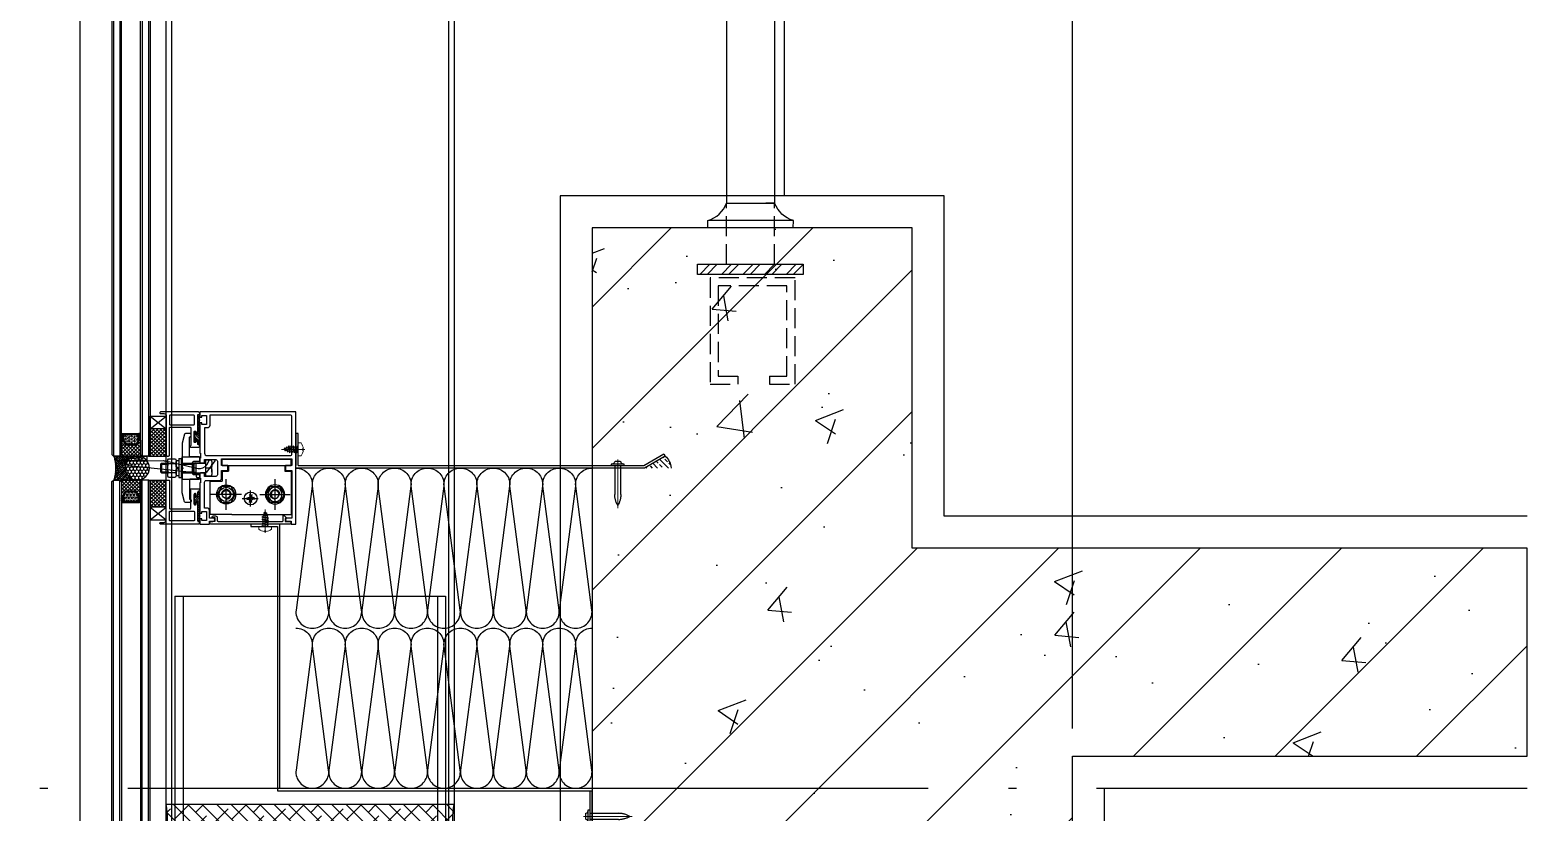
# Model space of a CAD drawing. Extents: x 6843040 to 15500510, y -6507076 to -4940511.
# Drawn here: x 7687927 to 7688862, y -6158999 to -6158510 of the extents above; entities that cross this region are included whole.
import ezdxf

# ---------------------------------------------------------------- set-up
doc = ezdxf.new("R2010")
doc.units = 0
doc.header["$LTSCALE"] = 1000
doc.header["$MEASUREMENT"] = 0
for name, pattern in [('CENTER', [50.8, 31.75, -6.35, 6.35, -6.35]), ('CONTINOUS', [0]), ('DASH', [0.35, 0.25, -0.1]), ('DOTE', [2.42, 2, -0.2, 0.02, -0.2]), ('HIDDEN', [0.375, 0.25, -0.125])]:
    doc.linetypes.add(name, pattern=pattern)
for name, color, linetype in [('-07B2-附件', 8, 'Continuous'), ('1', 1, 'Continuous'), ('CENTER中心线层', 1, 'CENTER'), ('DOTE', 8, 'DOTE'), ('E_LINE_1', 1, 'Continuous'), ('FASTENER紧固件', 2, 'Continuous'), ('FRSTENER紧固件', 2, 'Continuous'), ('GC', 3, 'Continuous'), ('LT-dim 1', 3, 'Continuous'), ('LT-dim 10', 253, 'Continuous'), ('LT-dim 20', 253, 'Continuous'), ('LT-dim 5', 3, 'Continuous'), ('LT-dim 50', 253, 'Continuous'), ('LT-dim 8', 253, 'Continuous'), ('LT-Fill-密封胶', 113, 'Continuous'), ('LT-Fill-玻璃1', 14, 'Continuous'), ('LT-中线', 6, 'Continuous'), ('LT-玻璃', 4, 'Continuous'), ('LT-细线', 1, 'Continuous'), ('LT-铝板', 31, 'Continuous'), ('PJ', 25, 'Continuous'), ('PUB_HATCH', 8, 'Continuous'), ('WALL6', 5, 'Continuous'), ('XC', 61, 'Continuous'), ('ZX', 1, 'CENTER'), ('实体', 7, 'Continuous'), ('密封胶填充', 111, 'Continuous'), ('批荡层', 213, 'Continuous'), ('泡沫棒填充', 71, 'Continuous'), ('紧固件', 40, 'Continuous')]:
    doc.layers.add(name, color=color, linetype=linetype)
for name, color, linetype, lineweight in [('002CEN', 1, 'CENTER', 13), ('003DOT', 253, 'HIDDEN', 13), ('009CON', 6, 'CONTINOUS', 15)]:
    doc.layers.add(name, color=color, linetype=linetype, lineweight=lineweight)

# ---------------------------------------------------------------- blocks, each defined once
blk = doc.blocks.new('gtdwer34')
at = {"layer": 'WALL6'}
h = blk.add_hatch(dxfattribs=at)
h.set_pattern_fill('ANSI32', color=256, scale=2, style=0)
h.set_pattern_definition([(45, (2115741.957, -882245.928), (-6.73519209, 6.73519209), []), (45, (2115746.447, -882245.928), (-6.73519209, 6.73519209), [])])
h.paths.add_polyline_path([(44309.1, -285946.85), (44243.18, -285946.85), (44243.18, -285953.18), (44309.1, -285953.18)])
for p, q in [((44261.39, -285908.68), (44261.39, -284868.85)), ((44291.39, -285908.79), (44291.39, -284868.85))]:
    blk.add_line(p, q, dxfattribs=at)
at = {"layer": 'WALL6', "linetype": 'DASH', "ltscale": 0.05}
for p, q in [((44261.35, -285946.85), (44261.35, -285908.68)), ((44291.35, -285946.85), (44291.35, -285908.68))]:
    blk.add_line(p, q, dxfattribs=at)
at = {"layer": 'WALL6'}
for points in [[(44249.63, -285924.13), (44249.63, -285919.6, 0.231992), (44261.35, -285908.68), (44290.93, -285908.68)], [(44302.98, -285924.13), (44303.07, -285919.6, -0.231992), (44291.35, -285908.68), (44285.9, -285908.68)]]:
    blk.add_lwpolyline(points, format="xyb", dxfattribs=at)
blk.add_lwpolyline([(44303.07, -285919.6), (44250.05, -285919.6)], dxfattribs=at)
blk.add_lwpolyline([(44243.18, -285946.85), (44309.1, -285946.85), (44309.1, -285953.18), (44243.18, -285953.18)], close=True, dxfattribs=at)
at = {"layer": 'WALL6', "linetype": 'DASH', "ltscale": 0.05}
for points in [[(44288.2, -286021.86), (44304.07, -286021.86), (44304.07, -285955.42), (44251.04, -285955.42), (44251.04, -286021.86), (44268.39, -286021.86)], [(44304.07, -286021.86), (44304.07, -285955.42), (44251.04, -285955.42), (44251.04, -286021.86), (44268.39, -286021.86)], [(44288.2, -286016.86), (44299.07, -286016.86), (44299.07, -285960.42), (44256.04, -285960.42), (44256.04, -286016.86), (44268.39, -286016.86)], [(44268.39, -286016.86), (44268.39, -286021.86)], [(44288.2, -286016.86), (44288.2, -286021.86)]]:
    blk.add_lwpolyline(points, dxfattribs=at)
blk = doc.blocks.new('LT-BLK-20221110170712', base_point=(70366.62, 148976.21))
at = {"layer": 'LT-铝板'}
blk.add_lwpolyline([(70377.32, 148988.71), (70366.82, 148988.71, 0.414214), (70366.32, 148988.21), (70366.32, 148986.21, 0.414214), (70366.82, 148985.71), (70370.32, 148985.71, -0.414214), (70370.82, 148985.21), (70370.82, 148981.71), (70370.82, 148978.21, -0.414214), (70370.32, 148977.71), (70366.82, 148977.71, 0.414214), (70366.32, 148977.21), (70366.32, 148975.21, 0.414214), (70366.82, 148974.71), (70372.32, 148974.71, -0.414214), (70372.82, 148974.21), (70372.82, 148962.71, -0.414214), (70372.32, 148962.21, 0.414214), (70371.82, 148961.71), (70371.82, 148960.71, 0.414214), (70372.32, 148960.21), (70375.33, 148960.21, 0.339454), (70375.81, 148960.58), (70377.32, 148966.21), (70377.32, 148981.21), (70376.82, 148981.71), (70377.32, 148982.21)], format="xyb", close=True, dxfattribs=at)
blk = doc.blocks.new('LT-BLK-20221110170731', base_point=(70370.08, 148951.27))
at = {"layer": 'LT-铝板'}
for points in [[(70391.52, 148949.71, 0.414214), (70391.02, 148950.21), (70389.02, 148950.21, -0.414214), (70387.52, 148951.71), (70387.52, 148976.21, 0.414214), (70387.02, 148976.71), (70386.02, 148976.71, 0.414214), (70385.52, 148976.21), (70385.52, 148959.21, -0.414214), (70385.02, 148958.71), (70372.62, 148958.71, -0.414214), (70372.12, 148959.21), (70372.12, 148969.84, -0.267949), (70372.37, 148970.28, 0.267949), (70372.62, 148970.71), (70372.62, 148970.71, 0.414214), (70372.12, 148971.21), (70367.37, 148971.21, 0.414214), (70366.62, 148970.46), (70366.62, 148970.46, 0.402543), (70367.34, 148969.71, -0.402543), (70367.82, 148969.21), (70367.82, 148967.21, 0.414214), (70368.32, 148966.71, 0.414214), (70368.82, 148967.21), (70368.82, 148967.71, -0.414214), (70369.32, 148968.21), (70369.62, 148968.21, -0.414214), (70370.12, 148967.71), (70370.12, 148961.71, -0.414214), (70369.62, 148961.21), (70369.32, 148961.21, -0.414214), (70368.82, 148961.71), (70368.82, 148962.21, 0.414214), (70368.32, 148962.71), (70368.32, 148962.71, 0.414214), (70367.82, 148962.21), (70367.82, 148951.21, -0.402543), (70367.34, 148950.71, 0.402543), (70366.62, 148949.96, 0.414214), (70367.37, 148949.21), (70391.02, 148949.21, 0.414214)], [(70385.02, 148951.21, 0.414214), (70385.52, 148951.71), (70385.52, 148956.71, 0.414214), (70385.02, 148957.21), (70370.32, 148957.21, 0.414214), (70369.82, 148956.71), (70369.82, 148951.71, 0.414214), (70370.32, 148951.21)]]:
    blk.add_lwpolyline(points, format="xyb", close=True, dxfattribs=at)
blk = doc.blocks.new('LT-BLK-20221110171121', base_point=(70395.52, 148950.21))
at = {"layer": '1'}
h = blk.add_hatch(dxfattribs=at)
h.set_pattern_fill('ANSI37', color=252, scale=0.5, angle=-180, style=0)
h.set_pattern_definition([(315, (70258.9578, 147994.0747), (-1.122532, -1.122532), []), (225, (70258.9578, 147994.0747), (-1.122532, 1.122532), [])])
h.paths.add_polyline_path([(70387.52, 148973.71), (70387.52, 148956.71), (70397.52, 148956.71), (70397.52, 148973.71)])
at = {"layer": '1', "color": 252}
for p, q in [((70397.52, 148948.91), (70387.52, 148956.71)), ((70397.52, 148956.71), (70387.52, 148948.91)), ((70397.52, 148948.91), (70387.52, 148956.71)), ((70397.52, 148956.71), (70387.52, 148948.91))]:
    blk.add_line(p, q, dxfattribs=at)
at = {"layer": 'LT-细线'}
for points in [[(70397.52, 148972.71), (70398.52, 148973.71), (70387.52, 148973.71)], [(70397.52, 148972.71), (70397.52, 148948.91), (70387.52, 148948.91), (70387.52, 148973.71)], [(70387.52, 148956.71), (70397.52, 148956.71)]]:
    blk.add_lwpolyline(points, dxfattribs=at)
blk = doc.blocks.new('LT-BLK-20221110170740', base_point=(70370.12, 148964.71))
at = {"layer": 'LT-细线', "lineweight": 25}
blk.add_lwpolyline([(70366.52, 148952.21), (70366.52, 148951.41, 0.414214), (70366.72, 148951.21), (70367.62, 148951.21, 0.414214), (70367.82, 148951.41), (70367.82, 148963.16, -0.414214), (70367.97, 148963.31), (70369.02, 148963.31, -0.487404), (70369.12, 148963.16), (70369.12, 148961.96, 0.414214), (70369.27, 148961.81), (70369.97, 148961.81, 0.414214), (70370.12, 148961.96), (70370.12, 148967.46, 0.414214), (70369.97, 148967.61), (70369.27, 148967.61, 0.414214), (70369.12, 148967.46), (70369.12, 148966.26, -0.487404), (70369.02, 148966.11), (70367.97, 148966.11, -0.414214), (70367.82, 148966.26), (70367.82, 148969.01, 0.414214), (70367.62, 148969.21), (70366.72, 148969.21, 0.414214), (70366.52, 148969.01), (70366.52, 148968.21, -0.287157), (70366.52, 148966.21, -0.287157), (70366.52, 148964.21, -0.287157), (70366.52, 148962.21, -0.287157), (70366.52, 148960.21, -0.287157), (70366.52, 148958.21, -0.287157), (70366.52, 148956.21, -0.287157), (70366.52, 148954.21, -0.287157)], format="xyb", close=True, dxfattribs=at)
blk = doc.blocks.new('LT-BLK-20221110170832', base_point=(70370.12, 148964.71))
at = {"layer": '1'}
h = blk.add_hatch(dxfattribs=at)
h.set_pattern_fill('ANSI31', color=252, scale=0.3, angle=-180, style=0)
h.set_pattern_definition([(315, (69125.05355, 144959.7555), (-0.6735192, -0.6735192), [])])
h.paths.add_polyline_path([(70367.82, 148963.16, -0.414214), (70367.97, 148963.31), (70369.02, 148963.31, -0.487404), (70369.12, 148963.16), (70369.12, 148961.96, 0.414214), (70369.27, 148961.81), (70369.97, 148961.81, 0.414214), (70370.12, 148961.96), (70370.12, 148967.46, 0.414214), (70369.97, 148967.61), (70369.27, 148967.61, 0.414214), (70369.12, 148967.46), (70369.12, 148966.26, -0.487404), (70369.02, 148966.11), (70367.97, 148966.11, -0.414214), (70367.82, 148966.26), (70367.82, 148969.01, 0.414214), (70367.62, 148969.21), (70366.72, 148969.21, 0.414214), (70366.52, 148969.01), (70366.52, 148968.21, -0.287157), (70366.52, 148966.21, -0.287157), (70366.52, 148964.21, -0.287157), (70366.52, 148962.21, -0.287157), (70366.52, 148960.21, -0.287157), (70366.52, 148958.21, -0.287157), (70366.52, 148956.21, -0.287157), (70366.52, 148954.21, -0.287157), (70366.52, 148952.21), (70366.52, 148951.41, 0.414214), (70366.72, 148951.21), (70367.62, 148951.21, 0.414214), (70367.82, 148951.41)])
at = {"layer": 'LT-细线'}
blk.add_blockref('LT-BLK-20221110170740', (70370.12, 148964.71), dxfattribs=at)
blk = doc.blocks.new('LT-耐候密封胶缝')
at = {"layer": '密封胶填充'}
h = blk.add_hatch(dxfattribs=at)
h.set_pattern_fill('ANSI38', color=8, scale=0.04, angle=180, style=0)
h.set_pattern_definition([(225, (-9e-13, 6e-11), (0.0449013, -0.0449013), []), (315, (-9e-13, 6e-11), (0.134704, -0.0449013), [0.15875, -0.09525])])
edge = h.paths.add_edge_path()
edge.add_line((0.5, -1), (0.5, -0.02))
edge.add_arc((0, 1.798), 1.885, 254.61982, 285.38016, ccw=False)
edge.add_line((-0.5, -0.02), (-0.5, -1))
edge.add_arc((0, -1), 0.5, 0, 180, ccw=False)
at = {"layer": '泡沫棒填充'}
h = blk.add_hatch(dxfattribs=at)
h.set_pattern_fill('HONEY', color=8, scale=0.026667, angle=180, style=0)
h.set_pattern_definition([(180, (104.55329, -12.9341), (-0.127, -0.073323467), [0.08466667, -0.16933333]), (300, (104.55329, -12.9341), (0.126999985, -0.073323493), [0.08466667, -0.16933333]), (240, (104.55329, -12.9341), (-1.5e-08, -0.14664696), [-0.16933333, 0.08466667])])
h.paths.add_polyline_path([(0.5, -1, -1), (-0.5, -1, -1)])
at = {"layer": 'LT-细线'}
for points in [[(-0.5, -1), (-0.5, -0.02)], [(0.5, -0.02), (0.5, -1)]]:
    blk.add_lwpolyline(points, dxfattribs=at)
blk.add_lwpolyline([(-0.5, -0.02, 0.135029), (0.5, -0.02, 0.135029)], format="xyb", dxfattribs=at)
blk.add_circle((0, -1), 0.5, dxfattribs=at)
blk = doc.blocks.new('*U251')
at = {"layer": '-07B2-附件', "color": 6, "lineweight": -3}
for p, q in [((-5, 3.61), (-5, 0)), ((5, 0), (-5, 0)), ((-3, -15.1), (-3, 0)), ((0, 3.61), (0, 0)), ((0, 3.61), (0, 0)), ((3, -15.1), (3, 0)), ((5, 3.61), (5, 0)), ((-3, -6), (-2.4, -7.2)), ((3, -6), (-3, -6)), ((3, -7.2), (-3, -7.2)), ((-2.4, -15.1), (-2.4, -7.2)), ((3, -6), (2.4, -7.2)), ((2.4, -15.1), (2.4, -7.2)), ((6, -15.1), (-6, -15.1)), ((-6, -16.7), (-6, -15.1)), ((6, -16.7), (-6, -16.7)), ((-5.77, -23.11), (-5.77, -18.69)), ((-4.65, -18.3), (-4.65, -16.7)), ((4.65, -18.3), (-4.65, -18.3)), ((3.9, -18.3), (-3.9, -18.3)), ((-2.88, -23.11), (-2.88, -18.69)), ((0, -18.3), (-0.92, -16.7)), ((0.92, -18.3), (0, -16.7)), ((2.89, -23.11), (2.89, -18.69)), ((4.65, -18.3), (4.65, -16.7)), ((5.78, -23.11), (5.78, -18.69)), ((6, -16.7), (6, -15.1)), ((-4.33, -23.5), (4.33, -23.5)), ((-3, -27.5), (-3, -23.5)), ((3, -27.5), (-3, -27.5)), ((-3, -27.5), (-2.4, -28.1)), ((-2.4, -28.1), (-2.4, -23.5)), ((2.4, -28.1), (2.4, -23.5)), ((3, -27.5), (2.4, -28.1)), ((3, -27.5), (3, -23.5)), ((2.4, -28.1), (-2.4, -28.1))]:
    blk.add_line(p, q, dxfattribs=at)
blk.add_lwpolyline([(-2.5, 4.08), (2.5, 4.08)], dxfattribs=at)
for centre, radius, start, end in [((-2.5, -2.83), 6.91, 68.79398, 111.20602), ((2.5, -2.83), 6.91, 68.79398, 111.20602), ((-4.33, -21.19), 2.89, 60, 120), ((0, -29.27), 10.97, 74.73852, 105.26148), ((4.33, -21.19), 2.89, 60, 120), ((-4.33, -20.61), 2.89, 240, 300), ((0, -12.53), 10.97, 254.73852, 285.26148), ((4.33, -20.61), 2.89, 240, 300)]:
    blk.add_arc(centre, radius, start, end, dxfattribs=at)
blk = doc.blocks.new('*U167')
at = {"layer": 'CENTER中心线层', "ltscale": 3}
for p, q in [((5.23, 0), (-4.69, 0)), ((0, 4.99), (0, -4.98))]:
    blk.add_line(p, q, dxfattribs=at)
at = {"layer": 'FASTENER紧固件'}
for p, q in [((-2.48, 0.65), (-0.63, 0.38)), ((-2.06, 0.59), (-2.06, -0.59)), ((-1.56, 0.52), (-0.79, 0.79)), ((-0.52, 1.56), (-0.79, 0.79)), ((-0.79, 0.79), (-0.45, 0.45)), ((-0.65, 2.48), (-0.38, 0.63)), ((-0.63, 0.38), (-0.45, 0.45)), ((-0.63, -0.38), (-0.63, 0.38)), ((0.59, 2.06), (-0.59, 2.06)), ((-0.45, 0.45), (-0.38, 0.63)), ((-0.38, 0.63), (0.38, 0.63)), ((0.65, 2.48), (0.38, 0.63)), ((0.38, 0.63), (0.45, 0.45)), ((0.79, 0.79), (0.45, 0.45)), ((0.45, 0.45), (0.63, 0.38)), ((0.52, 1.56), (0.79, 0.79)), ((2.48, 0.65), (0.63, 0.38)), ((0.63, 0.38), (0.63, -0.38)), ((1.56, 0.52), (0.79, 0.79)), ((2.06, 0.59), (2.06, -0.59)), ((-2.48, -0.65), (-0.63, -0.38)), ((-1.56, -0.52), (-0.79, -0.79)), ((-0.79, -0.79), (-0.45, -0.45)), ((-0.52, -1.56), (-0.79, -0.79)), ((-0.65, -2.48), (-0.38, -0.63)), ((-0.45, -0.45), (-0.63, -0.38)), ((0.59, -2.06), (-0.59, -2.06)), ((-0.38, -0.63), (-0.45, -0.45)), ((0.38, -0.63), (-0.38, -0.63)), ((0.45, -0.45), (0.38, -0.63)), ((0.65, -2.48), (0.38, -0.63)), ((0.63, -0.38), (0.45, -0.45)), ((0.79, -0.79), (0.45, -0.45)), ((0.52, -1.56), (0.79, -0.79)), ((2.48, -0.65), (0.63, -0.38)), ((1.56, -0.52), (0.79, -0.79))]:
    blk.add_line(p, q, dxfattribs=at)
blk.add_circle((0, 0), 4, dxfattribs=at)
blk = doc.blocks.new('M6-W-F')
at = {"layer": 'PJ', "extrusion": (0.866025, -0.5, 0)}
for p, q in [((-3.02, 4.78), (-5.64, 0.22)), ((3.02, -4.78), (5.64, -0.22))]:
    blk.add_line(p, q, dxfattribs=at)
at = {"layer": 'PJ', "extrusion": (0, 1, 0)}
for p, q in [((2.63, 5), (-2.63, 5)), ((-2.63, -5), (2.63, -5))]:
    blk.add_line(p, q, dxfattribs=at)
at = {"layer": 'PJ', "extrusion": (0.866025, 0.5, 0)}
for p, q in [((5.64, 0.22), (3.02, 4.78)), ((-5.64, -0.22), (-3.02, -4.78))]:
    blk.add_line(p, q, dxfattribs=at)
at = {"layer": 'PJ'}
for radius in [6, 4.45, 2.46]:
    blk.add_circle((0, 0), radius, dxfattribs=at)
for radius, start, end in [(5.65, 177.73949, 182.26051), (5.65, 117.73949, 122.26051), (3, 275.72958, 185.72958), (5.65, 57.73949, 62.26051), (5.65, 357.73949, 2.26051), (5.65, 237.73949, 242.26051), (5.65, 297.73949, 302.26051)]:
    blk.add_arc((0, 0), radius, start, end, dxfattribs=at)
at = {"layer": 'ZX', "ltscale": 0.6, "extrusion": (1, 0, 0)}
blk.add_line((0, -9.53), (0, 9.52), dxfattribs=at)
at = {"layer": 'ZX', "ltscale": 0.6, "extrusion": (0, 1, 0)}
blk.add_line((9.52, 0), (-9.53, 0), dxfattribs=at)
blk = doc.blocks.new('LT-BLK-20240527212027', base_point=(-4578.66, 6644.87))
at = {"layer": 'LT-中线', "ltscale": 10}
for p, q in [((-4558.16, 6648.87), (-4601.16, 6648.87)), ((-4601.16, 6644.87), (-4601.16, 6648.87)), ((-4558.16, 6644.87), (-4558.16, 6648.87)), ((-4558.16, 6644.87), (-4601.16, 6644.87)), ((-4597.16, 6641.37), (-4601.16, 6641.37)), ((-4601.16, 6641.37), (-4601.16, 6614.37)), ((-4597.16, 6644.87), (-4597.16, 6641.37)), ((-4562.16, 6644.87), (-4562.16, 6641.37)), ((-4558.16, 6641.37), (-4562.16, 6641.37)), ((-4558.16, 6641.37), (-4558.16, 6635.12)), ((-4550.66, 6635.12), (-4558.16, 6635.12)), ((-4550.66, 6614.37), (-4550.66, 6635.12)), ((-4564.16, 6614.37), (-4601.16, 6614.37)), ((-4564.16, 6614.37), (-4550.66, 6614.37))]:
    blk.add_line(p, q, dxfattribs=at)
at = {"layer": 'FRSTENER紧固件', "xscale": -1, "rotation": 180}
blk.add_blockref('*U167', (-4575.91, 6624.37), dxfattribs=at)
at = {"layer": 'PJ'}
blk.add_blockref('M6-W-F', (-4591.16, 6626.87), dxfattribs=at)
at = {"layer": 'PJ', "xscale": -1}
blk.add_blockref('M6-W-F', (-4560.66, 6626.87), dxfattribs=at)
blk = doc.blocks.new('LT-BLK-20240527212049', base_point=(-4575.84, 6610.87))
at = {"layer": 'LT-铝板'}
blk.add_lwpolyline([(-4552.61, 6614.67, 1), (-4552.61, 6615.97), (-4554.06, 6615.97, 0.414214), (-4555.06, 6614.97), (-4555.06, 6613.07, -0.414214), (-4555.56, 6612.57), (-4595.76, 6612.57, -0.414214), (-4596.26, 6613.07), (-4596.26, 6615.97, 0.654649), (-4596.77, 6616.19), (-4598.02, 6615.03, 0.504901), (-4597.96, 6614.55), (-4597.56, 6614.32), (-4597.56, 6612.57), (-4600.66, 6612.57, 0.414214), (-4600.96, 6612.27), (-4600.96, 6611.17, 0.414214), (-4600.66, 6610.87), (-4551.02, 6610.87, 0.916331), (-4550.9, 6612.17), (-4553.76, 6612.67), (-4553.76, 6614.67)], format="xyb", close=True, dxfattribs=at)
blk = doc.blocks.new('LT-BLK-20240528090141', base_point=(2057.88, 290.46))
at = {"layer": 'XC'}
blk.add_line((2100.52, 295.56), (2059.25, 291.16), dxfattribs=at)
blk.add_lwpolyline([(2100.52, 295.56), (2107.6, 297.41, 0.340873), (2107.97, 297.9), (2107.97, 298.06, 0.414214), (2107.47, 298.56), (2079.19, 298.66, 0.057672), (2076.91, 298.39), (2057.51, 293.84, -0.325637), (2052.09, 296.13), (2050.47, 298.82, 0.266494), (2049.6, 299.31), (2047.43, 299.31, 0.613237), (2047.03, 298.52), (2052.23, 291.38, 0.239743), (2053.04, 290.96), (2055.88, 290.96, -0.414214), (2056.38, 290.46), (2056.38, 288.46, 0.414214), (2056.88, 287.96), (2057.88, 287.96, 0.414214), (2058.38, 288.46), (2058.38, 290.17, -0.374148), (2059.25, 291.16)], format="xyb", dxfattribs=at)
blk = doc.blocks.new('LT-BLK-20240528090345', base_point=(1986.38, 298.62))
at = {"layer": 'LT-细线'}
blk.add_lwpolyline([(1986.38, 301.56), (1986.38, 298.62), (2005.47, 298.56), (2005.48, 301.56), (1986.38, 301.56), (2005.47, 298.56), (1986.38, 298.62), (2005.48, 301.56)], dxfattribs=at)
blk = doc.blocks.new('LT-BLK-20240910160700', base_point=(-5089123.43, -205701.59))
at = {"layer": 'LT-铝板'}
for points in [[(-5089076.93, -205700.09), (-5089076.93, -205695.84), (-5089120.93, -205695.84), (-5089120.93, -205700.09), (-5089116.93, -205700.09), (-5089116.93, -205703.09), (-5089120.93, -205703.09), (-5089120.93, -205732.99), (-5089117.83, -205732.99, -1), (-5089117.83, -205734.79), (-5089120.43, -205734.79), (-5089120.43, -205736.59), (-5089123.43, -205736.59), (-5089123.43, -205666.59), (-5089063.43, -205666.59), (-5089063.43, -205669.84), (-5089064.63, -205669.84), (-5089064.63, -205668.79), (-5089067.63, -205668.79), (-5089067.63, -205674.39), (-5089064.63, -205674.39), (-5089064.63, -205673.34), (-5089063.43, -205673.34), (-5089063.43, -205687.09), (-5089063.43, -205687.09), (-5089063.43, -205690.09), (-5089063.43, -205690.09), (-5089063.43, -205692.34), (-5089063.93, -205692.34), (-5089063.93, -205695.34), (-5089063.43, -205695.34), (-5089063.43, -205698.34), (-5089066.43, -205698.34), (-5089066.43, -205696.34), (-5089073.43, -205696.34, 0.414214), (-5089074.43, -205697.34), (-5089074.43, -205705.84, 0.414214), (-5089073.43, -205706.84), (-5089066.43, -205706.84), (-5089066.43, -205704.84), (-5089063.43, -205704.84), (-5089063.43, -205707.84), (-5089063.93, -205707.84), (-5089063.93, -205710.84), (-5089063.43, -205710.84), (-5089063.43, -205729.84), (-5089064.63, -205729.84), (-5089064.63, -205728.79), (-5089067.63, -205728.79), (-5089067.63, -205734.39), (-5089064.63, -205734.39), (-5089064.63, -205733.34), (-5089063.43, -205733.34), (-5089063.43, -205736.59), (-5089069.43, -205736.59), (-5089069.43, -205734.79), (-5089072.03, -205734.79, -1), (-5089072.03, -205732.99), (-5089069.43, -205732.99), (-5089069.43, -205728.09, -0.414214), (-5089067.93, -205726.59), (-5089066.43, -205726.59), (-5089066.43, -205710.34, 0.414214), (-5089067.43, -205709.34), (-5089075.93, -205709.34, -0.414214), (-5089076.93, -205708.34), (-5089076.93, -205703.09), (-5089080.93, -205703.09), (-5089080.93, -205700.09)], [(-5089120.93, -205692.84), (-5089120.93, -205669.59, -0.414214), (-5089119.93, -205668.59), (-5089069.63, -205668.59), (-5089069.63, -205675.09, 0.414214), (-5089068.13, -205676.59), (-5089066.43, -205676.59), (-5089066.43, -205692.34, -0.414214), (-5089067.93, -205693.84), (-5089119.93, -205693.84, -0.414214)]]:
    blk.add_lwpolyline(points, format="xyb", close=True, dxfattribs=at)
blk = doc.blocks.new('*U229')
at = {"layer": '1'}
h = blk.add_hatch(dxfattribs=at)
h.set_pattern_fill('ANSI37', color=252, scale=0.1, angle=-180, style=0)
h.set_pattern_definition([(225, (6776707.03187, -51514.8134), (0.224506403027, -0.224506403027), []), (315, (6776707.03187, -51514.8134), (0.224506403027, 0.224506403027), [])])
h.paths.add_polyline_path([(15.69, 21.5), (14.69, 21.5), (14.69, 17.5), (15.69, 17.5)])
h.paths.add_polyline_path([(4.69, 21.5), (3.69, 21.5), (3.69, 17.5), (4.69, 17.5)])
h = blk.add_hatch(dxfattribs=at)
h.set_pattern_fill('HEX', color=252, scale=0.19, angle=-360, style=0)
h.set_pattern_definition([(360, (6776707.0319, -51514.8134), (1e-15, 1.0448594), [0.60325, -1.2065]), (120, (6776707.0319, -51514.8134), (-0.90487478378, -0.5224297), [0.60325, -1.2065]), (60, (6776707.6351, -51514.8134), (-0.90487478378, 0.5224297), [0.60325, -1.2065])])
edge = h.paths.add_edge_path()
edge.add_line((14.19, 17.62), (13, 15))
edge.add_line((14.19, 17.62), (14.19, 21))
edge.add_line((14.19, 21), (5.19, 21))
edge.add_line((5.19, 21), (5.19, 17.62))
edge.add_line((5.19, 17.62), (6.5, 15))
edge.add_line((6.5, 15), (13, 15))
h = blk.add_hatch(dxfattribs=at)
h.set_pattern_fill('ANSI37', color=252, scale=0.5, angle=-180, style=0)
h.set_pattern_definition([(225, (6776707.0319, -51514.8134), (1.12253201513, -1.12253201513), []), (315, (6776707.0319, -51514.8134), (1.12253201513, 1.12253201513), [])])
h.paths.add_polyline_path([(6.19, 14.5), (4.69, 17.5), (3.69, 17.5), (3.69, 8.5), (2.69, 7.5), (16.69, 7.5), (15.69, 8.5), (15.69, 17.5), (14.69, 17.5), (13.19, 14.5)])
h = blk.add_hatch(dxfattribs=at)
h.set_pattern_fill('ANSI37', color=252, scale=0.5, angle=-270, style=0)
h.set_pattern_definition([(135, (-289720.0529, -1679555.0618), (-1.1225320151, -1.1225320151), []), (225, (-289720.0529, -1679555.0618), (1.1225320151, -1.1225320151), [])])
h.paths.add_polyline_path([(6.19, -14.5), (4.69, -17.5), (3.69, -17.5), (3.69, -8.5), (2.69, -7.5), (16.69, -7.5), (15.69, -8.5), (15.69, -17.5), (14.69, -17.5), (13.19, -14.5)])
h = blk.add_hatch(dxfattribs=at)
h.set_pattern_fill('ANSI37', color=252, scale=0.1, angle=-270, style=0)
h.set_pattern_definition([(135, (-289720.05292, -1679555.0618), (-0.224506403027, -0.224506403027), []), (225, (-289720.05292, -1679555.0618), (0.224506403027, -0.224506403027), [])])
h.paths.add_polyline_path([(15.69, -21.5), (14.69, -21.5), (14.69, -17.5), (15.69, -17.5)])
h.paths.add_polyline_path([(4.69, -21.5), (3.69, -21.5), (3.69, -17.5), (4.69, -17.5)])
h = blk.add_hatch(dxfattribs=at)
h.set_pattern_fill('HEX', color=252, scale=0.19, angle=-450, style=0)
h.set_pattern_definition([(270, (-289720.0529, -1679555.0618), (1.0448594, -1e-15), [0.60325, -1.2065]), (30, (-289720.0529, -1679555.0618), (-0.5224297, 0.9048747838), [0.60325, -1.2065]), (330, (-289720.0529, -1679555.665), (0.5224297, 0.9048747838), [0.60325, -1.2065])])
edge = h.paths.add_edge_path()
edge.add_line((14.19, -17.62), (13, -15))
edge.add_line((14.19, -17.62), (14.19, -21))
edge.add_line((14.19, -21), (5.19, -21))
edge.add_line((5.19, -21), (5.19, -17.62))
edge.add_line((5.19, -17.62), (6.5, -15))
edge.add_line((6.5, -15), (13, -15))
at = {"color": 253}
for points in [[(3.69, 21.5), (4.69, 21.5), (4.69, 17.5), (3.69, 17.5)], [(6.19, 14.5), (4.69, 17.5), (4.69, 21.5), (14.69, 21.5), (14.69, 17.5), (13.19, 14.5)], [(12.88, 15), (6.5, 15), (5.19, 17.62), (5.19, 21), (14.19, 21), (14.19, 17.62)], [(15.69, 21.5), (14.69, 21.5), (14.69, 17.5), (15.69, 17.5)], [(3.69, -21.5), (4.69, -21.5), (4.69, -17.5), (3.69, -17.5)], [(6.19, -14.5), (4.69, -17.5), (4.69, -21.5), (14.69, -21.5), (14.69, -17.5), (13.19, -14.5)], [(12.88, -15), (6.5, -15), (5.19, -17.62), (5.19, -21), (14.19, -21), (14.19, -17.62)], [(15.69, -21.5), (14.69, -21.5), (14.69, -17.5), (15.69, -17.5)]]:
    blk.add_lwpolyline(points, close=True, dxfattribs=at)
for points in [[(3.69, 17.5), (4.69, 17.5), (6.19, 14.5), (13.19, 14.5), (14.69, 17.5), (15.69, 17.5), (15.69, 8.5), (16.69, 7.5), (2.69, 7.5), (3.69, 8.5), (3.69, 17.5)], [(3.69, -17.5), (4.69, -17.5), (6.19, -14.5), (13.19, -14.5), (14.69, -17.5), (15.69, -17.5), (15.69, -8.5), (16.69, -7.5), (2.69, -7.5), (3.69, -8.5), (3.69, -17.5)]]:
    blk.add_lwpolyline(points, dxfattribs=at)
at = {"layer": 'GC', "color": 8, "linetype": 'HIDDEN', "ltscale": 20}
for p, q in [((35.19, -1554.3), (35.19, 1615.96)), ((208.19, -1554.3), (208.19, 1615.96))]:
    blk.add_line(p, q, dxfattribs=at)
at = {"layer": 'LT-玻璃', "color": 8}
for p, q in [((-1.31, 1615.96), (-1.31, 7.5)), ((2.69, 1615.96), (2.69, 7.5)), ((16.69, 1615.96), (16.69, 7.5)), ((20.69, 1615.96), (20.69, 7.5)), ((-1.31, -1554.3), (-1.31, -7.5)), ((2.69, -1554.3), (2.69, -7.5)), ((16.69, -1554.3), (16.69, -7.5)), ((20.69, -1554.3), (20.69, -7.5))]:
    blk.add_line(p, q, dxfattribs=at)
at = {"layer": 'LT-玻璃', "color": 150}
for points in [[(-2.31, 1615.96), (-2.31, 8.5), (-1.31, 7.5), (2.69, 7.5), (3.69, 8.5), (3.69, 1615.96)], [(21.69, 1615.96), (21.69, 8.5), (20.69, 7.5), (16.69, 7.5), (15.69, 8.5), (15.69, 1615.96)], [(-2.31, -1554.3), (-2.31, -8.5), (-1.31, -7.5), (2.69, -7.5), (3.69, -8.5), (3.69, -1554.3)], [(21.69, -1554.3), (21.69, -8.5), (20.69, -7.5), (16.69, -7.5), (15.69, -8.5), (15.69, -1554.3)]]:
    blk.add_lwpolyline(points, dxfattribs=at)
at = {"layer": 'LT-铝板'}
for p, q in [((31.69, -1554.3), (31.69, 1615.96)), ((211.69, -1554.3), (211.69, 1615.96))]:
    blk.add_line(p, q, dxfattribs=at)
at = {"layer": '-07B2-附件', "xscale": -1, "rotation": 270}
blk.add_blockref('*U251', (56.19, 0), dxfattribs=at)
at = {"xscale": -1}
for name, p in [('LT-BLK-20240528090345', (19.7, 4.56)), ('LT-BLK-20240528090141', (51.19, -3.6))]:
    blk.add_blockref(name, p, dxfattribs=at)
at = {"layer": 'LT-dim 20', "ltscale": 10, "xscale": -1}
for name, p in [('LT-BLK-20240527212027', (87.19, 1.5)), ('LT-BLK-20240527212049', (84.37, -35))]:
    blk.add_blockref(name, p, dxfattribs=at)
at = {"layer": 'LT-dim 8', "rotation": 180}
blk.add_blockref('LT-BLK-20221110171121', (23.69, 31), dxfattribs=at)
at = {"layer": 'LT-dim 8', "ltscale": 1000, "xscale": -1}
blk.add_blockref('LT-BLK-20240910160700', (112.69, 0), dxfattribs=at)
at = {"layer": 'LT-dim 8', "xscale": -1}
blk.add_blockref('LT-BLK-20221110171121', (23.69, -31), dxfattribs=at)
at = {"layer": 'LT-Fill-玻璃1', "rotation": 180}
for name, p in [('LT-BLK-20221110170731', (49.14, 32.94)), ('LT-BLK-20221110170712', (52.39, 5.5))]:
    blk.add_blockref(name, p, dxfattribs=at)
at = {"layer": 'LT-Fill-玻璃1', "xscale": -14.99939610215067, "yscale": 14.99939610215067, "zscale": 14.99939610215067, "rotation": 89.99852449144697}
blk.add_blockref('LT-耐候密封胶缝', (-1.31, 0), dxfattribs=at)
at = {"layer": 'LT-Fill-玻璃1', "xscale": -1}
for name, p in [('LT-BLK-20221110170712', (52.39, -5.5)), ('LT-BLK-20221110170731', (49.14, -32.94))]:
    blk.add_blockref(name, p, dxfattribs=at)
at = {"layer": 'LT-细线', "rotation": 180}
blk.add_blockref('LT-BLK-20221110170832', (49.09, 19.5), dxfattribs=at)
at = {"layer": 'LT-细线', "xscale": -1}
blk.add_blockref('LT-BLK-20221110170832', (49.09, -19.5), dxfattribs=at)
blk = doc.blocks.new('LT-BLK-20240603163343', base_point=(-3102913.41, 295840.95))
at = {"layer": 'LT-Fill-密封胶'}
h = blk.add_hatch(dxfattribs=at)
h.set_pattern_fill('ANSI38', color=8, scale=2, style=0)
h.set_pattern_definition([(45, (-2772054.24, 233924.1444), (-4.49012806, 4.49012806), []), (135, (-2772054.24, 233924.1444), (-13.47038418, 4.49012806), [15.875, -9.525])])
edge = h.paths.add_edge_path()
edge.add_arc((-3103105.18, 295847.94), 53.49, 349.22577, 370.77423, ccw=False)
edge.add_line((-3103052.63, 295837.94), (-3102872.63, 295837.94))
edge.add_arc((-3102820.08, 295847.94), 53.49, 169.22577, 190.77423, ccw=False)
edge.add_line((-3102872.63, 295857.94), (-3103052.63, 295857.94))
at = {"layer": 'GC', "color": 8, "linetype": 'HIDDEN', "ltscale": 50}
for p, q in [((-3102878.38, 295987.94), (-3103047.38, 295987.94)), ((-3103047.38, 295987.94), (-3103047.38, 295660.95)), ((-3103042.38, 295987.94), (-3103042.38, 295660.95)), ((-3102883.38, 295987.94), (-3102883.38, 295660.95)), ((-3102878.38, 295987.94), (-3102878.38, 295660.95)), ((-3102878.38, 295660.95), (-3103049.38, 295660.95))]:
    blk.add_line(p, q, dxfattribs=at)
at = {"layer": 'LT-Fill-密封胶', "color": 8}
for points in [[(-3103052.63, 295857.94, -0.094301), (-3103052.63, 295837.94, 0)], [(-3102872.63, 295857.94, 0.094301), (-3102872.63, 295837.94, 0)]]:
    blk.add_lwpolyline(points, format="xyb", dxfattribs=at)
at = {"layer": 'XC', "ltscale": 0.5}
for p, q in [((-3102872.63, 295857.94), (-3103052.63, 295857.94)), ((-3102872.63, 295837.94), (-3103052.63, 295837.94))]:
    blk.add_line(p, q, dxfattribs=at)
blk = doc.blocks.new('*U255')
at = {"layer": '002CEN', "ltscale": 5}
blk.add_line((-4.05, 0), (10.54, 0), dxfattribs=at)
at = {"layer": '003DOT', "ltscale": 5}
for p, q in [((0, 4), (0, 1.75)), ((0, 1.75), (0, -2.31)), ((0, 1.69), (0.62, -1.55)), ((0, 0), (0.3, -2.11)), ((0.2, 1.55), (0.78, 1.55)), ((0.78, 1.55), (1.1, 2.11)), ((0.78, 1.55), (1.37, -1.55)), ((1.1, 2.11), (1.7, -2.11)), ((1.1, 2.11), (1.43, 1.55)), ((1.43, 1.55), (2.02, -1.55)), ((1.43, 1.55), (2.18, 1.55)), ((2.18, 1.55), (2.5, 2.11)), ((2.18, 1.55), (2.77, -1.55)), ((2.5, 2.11), (3.1, -2.11)), ((2.5, 2.11), (2.83, 1.55)), ((2.83, 1.55), (3.42, -1.55)), ((2.83, 1.55), (3.58, 1.55)), ((3.58, 1.55), (3.9, 2.11)), ((3.58, 1.55), (4.17, -1.55)), ((3.9, 2.11), (4.5, -2.11)), ((3.9, 2.11), (4.23, 1.55)), ((4.23, 1.55), (4.82, -1.55)), ((4.23, 1.55), (4.98, 1.55)), ((4.98, 1.55), (5.3, 2.11)), ((4.98, 1.55), (5.57, -1.55)), ((5.3, 2.11), (5.9, -2.11)), ((5.3, 2.11), (5.63, 1.55)), ((5.63, 1.55), (6.22, -1.55)), ((5.63, 1.55), (5.76, 1.55)), ((5.76, 1.55), (6.47, 1.25)), ((6.47, 1.25), (6.76, 1.74)), ((6.47, 1.25), (6.94, -1.06)), ((6.76, 1.74), (7.22, -1.55)), ((6.76, 1.74), (7.21, 0.95)), ((7.21, 0.95), (7.68, -0.75)), ((7.21, 0.95), (7.96, 0.64)), ((7.96, 0.64), (8.24, 1.13)), ((7.96, 0.64), (8.26, -0.51)), ((8.24, 1.13), (8.54, -1)), ((8.24, 1.13), (8.7, 0.33)), ((8.7, 0.33), (9, -0.21)), ((8.7, 0.33), (9.5, 0)), ((9.5, 0), (9, -0.21)), ((0, -2.31), (0, -4)), ((0.3, -2.11), (0.2, -2.11)), ((0.62, -1.55), (0.3, -2.11)), ((1.37, -1.55), (0.62, -1.55)), ((1.7, -2.11), (1.37, -1.55)), ((2.02, -1.55), (1.7, -2.11)), ((2.77, -1.55), (2.02, -1.55)), ((3.1, -2.11), (2.77, -1.55)), ((3.42, -1.55), (3.1, -2.11)), ((4.17, -1.55), (3.42, -1.55)), ((4.5, -2.11), (4.17, -1.55)), ((4.82, -1.55), (4.5, -2.11)), ((5.57, -1.55), (4.82, -1.55)), ((5.9, -2.11), (5.57, -1.55)), ((6.22, -1.55), (5.9, -2.11)), ((6.94, -1.06), (6.19, -1.37)), ((6.19, -1.37), (6.22, -1.55)), ((7.22, -1.55), (6.94, -1.06)), ((7.68, -0.75), (7.22, -1.55)), ((8.26, -0.51), (7.68, -0.75)), ((8.54, -1), (8.26, -0.51)), ((9, -0.21), (8.54, -1))]:
    blk.add_line(p, q, dxfattribs=at)
for centre, start, end in [((0.2, 1.75), 180, 270), ((0.2, -2.31), 90, 180)]:
    blk.add_arc(centre, 0.2, start, end, dxfattribs=at)
at = {"layer": '009CON'}
for p, q in [((-2.7, 0.4), (-3.09, 0.4)), ((-2.7, -0.4), (-2.7, 0.4)), ((-1.72, 4), (0, 4)), ((-3.09, -0.4), (-2.7, -0.4)), ((0, -4), (-1.72, -4))]:
    blk.add_line(p, q, dxfattribs=at)
for start, end in [(142.02013, 176.47188), (183.52812, 217.97987)]:
    blk.add_arc((3.4, 0), 6.5, start, end, dxfattribs=at)
blk = doc.blocks.new('LT-BLK-20230218091845', base_point=(395239.09, 252820.69))
at = {"layer": 'LT-Fill-玻璃1'}
h = blk.add_hatch(dxfattribs=at)
h.set_pattern_fill('ANSI33', color=8, scale=0.75, style=0)
h.set_pattern_definition([(45, (0, 0), (-3.367596045, 3.367596045), []), (45, (3.3676, 0), (-3.367596045, 3.367596045), [2.38125, -1.190625])])
edge = h.paths.add_edge_path()
edge.add_line((395239.09, 252820.69), (395252.08, 252813.19))
edge.add_arc((395244.39, 252821.78), 11.52, 311.8286, 333.21054)
edge.add_arc((395244.39, 252821.78), 11.52, 333.21054, 354.59247)
edge.add_line((395255.86, 252820.69), (395239.09, 252820.69))
at = {"layer": 'LT-dim 5'}
blk.add_arc((395244.39, 252821.78), 11.52, 311.8286, 354.59247, dxfattribs=at)
blk = doc.blocks.new('LT-BLK-20240528163730', base_point=(-326528.04, 67956.23))
at = {"layer": 'LT-中线'}
for p, q in [((-326529.33, 67957.09), (-326536.83, 67944.1)), ((-326535.33, 67943.67), (-326528.04, 67956.23)), ((-326528.04, 67956.23), (-326529.33, 67957.09)), ((-326536.83, 67944.1), (-326536.83, 67911.34)), ((-326535.33, 67911.34), (-326535.33, 67943.67))]:
    blk.add_line(p, q, dxfattribs=at)
at = {"layer": 'LT-Fill-玻璃1', "rotation": 90.00000000172149}
blk.add_blockref('LT-BLK-20230218091845', (-326536.83, 67944.01), dxfattribs=at)
blk = doc.blocks.new('sd425')
at = {"layer": '实体', "color": 1, "linetype": 'CENTER', "lineweight": 18}
blk.add_line((-0.05, 3.92), (-0.05, -26.62), dxfattribs=at)
at = {"layer": '紧固件', "color": 40}
blk.add_lwpolyline([(4, 0), (-4, 0), (-4, 0.98), (4, 0.98)], close=True, dxfattribs=at)
blk.add_lwpolyline([(-3.5, 0.98, 0.342434), (-2.05, 2.11, -0.350221), (-1.56, 2.48), (1.57, 2.48, -0.341999), (2.05, 2.1, 0.348555), (3.5, 0.98)], format="xyb", dxfattribs=at)
at = {"layer": '紧固件', "color": 40, "linetype": 'HIDDEN', "ltscale": 2}
blk.add_lwpolyline([(1.87, 0), (1.87, -18, -0.131642), (-0.04, -24.99, -0.131531), (-1.93, -18), (-1.93, 0)], format="xyb", dxfattribs=at)
blk = doc.blocks.new('LT-BLK-20240528163734', base_point=(-326528.04, 67956.23))
at = {"rotation": 270}
blk.add_blockref('sd425', (-326535.33, 67927.36), dxfattribs=at)
at = {"layer": 'LT-dim 50'}
blk.add_blockref('LT-BLK-20240528163730', (-326528.04, 67956.23), dxfattribs=at)

msp = doc.modelspace()

# ---------------------------------------------------------------- hatches: boundary and pattern name
at = {"layer": 'PUB_HATCH'}
h = msp.add_hatch(dxfattribs=at)
h.set_pattern_fill('钢筋混凝土', color=256, scale=25, style=0)
h.set_pattern_definition([(45, (40150.425, 12000), (-44.19417382, 44.19417382), []), (50, (40150.43, 12000), (179.3150457, -15.6880337), [18.75, -206.25]), (355, (40150.43, 12000), (-34.6878334, 188.0480334), [15, -165]), (100.4514, (40165.37, 11998.7), (144.6273454, 172.3598855), [15.9350475, -175.285528]), (46.1842, (40150.43, 12050), (266.810262, -41.3797536), [28.125, -309.375]), (96.6356, (40172.66, 12046.55), (233.6656764, 243.529468), [23.902572, -262.92825]), (351.1842, (40150.43, 12050), (233.665486, 243.52965), [22.5, -247.5]), (21, (40175.43, 12037.5), (149.226763, -100.6547227), [18.75, -206.25]), (326, (40175.43, 12037.5), (60.828833, 181.2875113), [15, -165]), (71.4514, (40187.86, 12029.11), (210.055657, 80.6326242), [15.9350475, -175.285528]), (37.5, (40150.425, 12000), (3.03996383, 83.22346346), [0, -163, 0, -167.5, 0, -165.625]), (7.5, (40150.425, 12000), (65.7673844, 98.602928), [0, -95.5, 0, -159.25, 0, -63.125]), (327.5, (40094.675, 12000), (133.45560904, -5.63871793), [0, -62.5, 0, -195, 0, -258.75]), (317.5, (40069.68, 12000), (145.7965423, 25.0262456), [0, -81.25, 0, -129.5, 0, -183.75])])
h.paths.add_polyline_path([(7688278.12, -6158633.89), (7688278.12, -6160483.89), (7688578.12, -6160483.89), (7688578.12, -6158963.89), (7688862.1, -6158963.89), (7688862.1, -6158833.89), (7688478.12, -6158833.89), (7688478.12, -6158633.89)])

# ---------------------------------------------------------------- linework, layer by layer
at = {"layer": 'DOTE', "ltscale": 0.25}
msp.add_line((7688578.12, -6180726.67), (7688578.12, -6149883.89), dxfattribs=at)
at = {"layer": 'DOTE', "linetype": 'DOTE', "ltscale": 0.25}
msp.add_lwpolyline([(7686778.12, -6158983.89), (7688862.1, -6158983.89)], dxfattribs=at)
at = {"layer": 'E_LINE_1'}
msp.add_lwpolyline([(7688278.12, -6158633.89), (7688278.12, -6160483.89), (7688578.12, -6160483.89), (7688578.12, -6158963.89), (7688862.1, -6158963.89), (7688862.1, -6158833.89), (7688478.12, -6158833.89), (7688478.12, -6158633.89), (7688278.12, -6158633.89)], dxfattribs=at)
at = {"layer": 'LT-dim 1', "extrusion": (0, 1.22465e-16, -1), "elevation": 0}
for points in [[(-7688093.12, -6158783.89, 0.451718), (-7688103.32, -6158795.15), (-7688093.2, -6158872.63, -0.451718), (-7688103.4, -6158883.89, -0.451718), (-7688113.59, -6158872.63), (-7688103.48, -6158795.15, 0.451718), (-7688113.68, -6158783.89, 0.451718), (-7688123.87, -6158795.15), (-7688113.76, -6158872.63, -0.451718), (-7688123.95, -6158883.89, -0.451718), (-7688134.15, -6158872.63), (-7688124.04, -6158795.15, 0.451718), (-7688134.23, -6158783.89, 0.451718), (-7688144.43, -6158795.15), (-7688134.31, -6158872.63, -0.451718), (-7688144.51, -6158883.89, -0.451718), (-7688154.7, -6158872.63), (-7688144.59, -6158795.15, 0.451718), (-7688154.79, -6158783.89, 0.451718), (-7688164.98, -6158795.15), (-7688154.87, -6158872.63, -0.451718), (-7688165.06, -6158883.89, -0.451718), (-7688175.26, -6158872.63), (-7688165.15, -6158795.15, 0.451718), (-7688175.34, -6158783.89, 0.451718), (-7688185.54, -6158795.15), (-7688175.42, -6158872.63, -0.451718), (-7688185.62, -6158883.89, -0.451718), (-7688195.82, -6158872.63), (-7688185.7, -6158795.15, 0.451718), (-7688195.9, -6158783.89, 0.451718), (-7688206.09, -6158795.15), (-7688195.98, -6158872.63, -0.451718), (-7688206.18, -6158883.89, -0.451718), (-7688216.37, -6158872.63), (-7688206.26, -6158795.15, 0.451718), (-7688216.45, -6158783.89, 0.451718), (-7688226.65, -6158795.15), (-7688216.54, -6158872.63, -0.451718), (-7688226.73, -6158883.89, -0.451718), (-7688236.93, -6158872.63), (-7688226.81, -6158795.15, 0.451718), (-7688237.01, -6158783.89, 0.451718), (-7688247.2, -6158795.15), (-7688237.09, -6158872.63, -0.451718), (-7688247.29, -6158883.89, -0.451718), (-7688257.48, -6158872.63), (-7688247.37, -6158795.15, 0.451718), (-7688257.56, -6158783.89, 0.451718), (-7688267.76, -6158795.15), (-7688257.65, -6158872.63, -0.451718), (-7688267.84, -6158883.89, -0.451718), (-7688278.04, -6158872.63), (-7688267.92, -6158795.15, 0.451718), (-7688278.12, -6158783.89)], [(-7688093.12, -6158883.89, 0.451718), (-7688103.32, -6158895.15), (-7688093.2, -6158972.63, -0.451718), (-7688103.4, -6158983.89, -0.451718), (-7688113.59, -6158972.63), (-7688103.48, -6158895.15, 0.451718), (-7688113.68, -6158883.89, 0.451718), (-7688123.87, -6158895.15), (-7688113.76, -6158972.63, -0.451718), (-7688123.95, -6158983.89, -0.451718), (-7688134.15, -6158972.63), (-7688124.04, -6158895.15, 0.451718), (-7688134.23, -6158883.89, 0.451718), (-7688144.43, -6158895.15), (-7688134.31, -6158972.63, -0.451718), (-7688144.51, -6158983.89, -0.451718), (-7688154.7, -6158972.63), (-7688144.59, -6158895.15, 0.451718), (-7688154.79, -6158883.89, 0.451718), (-7688164.98, -6158895.15), (-7688154.87, -6158972.63, -0.451718), (-7688165.06, -6158983.89, -0.451718), (-7688175.26, -6158972.63), (-7688165.15, -6158895.15, 0.451718), (-7688175.34, -6158883.89, 0.451718), (-7688185.54, -6158895.15), (-7688175.42, -6158972.63, -0.451718), (-7688185.62, -6158983.89, -0.451718), (-7688195.82, -6158972.63), (-7688185.7, -6158895.15, 0.451718), (-7688195.9, -6158883.89, 0.451718), (-7688206.09, -6158895.15), (-7688195.98, -6158972.63, -0.451718), (-7688206.18, -6158983.89, -0.451718), (-7688216.37, -6158972.63), (-7688206.26, -6158895.15, 0.451718), (-7688216.45, -6158883.89, 0.451718), (-7688226.65, -6158895.15), (-7688216.54, -6158972.63, -0.451718), (-7688226.73, -6158983.89, -0.451718), (-7688236.93, -6158972.63), (-7688226.81, -6158895.15, 0.451718), (-7688237.01, -6158883.89, 0.451718), (-7688247.2, -6158895.15), (-7688237.09, -6158972.63, -0.451718), (-7688247.29, -6158983.89, -0.451718), (-7688257.48, -6158972.63), (-7688247.37, -6158895.15, 0.451718), (-7688257.56, -6158883.89, 0.451718), (-7688267.76, -6158895.15), (-7688257.65, -6158972.63, -0.451718), (-7688267.84, -6158983.89, -0.451718), (-7688278.04, -6158972.63), (-7688267.92, -6158895.15, 0.451718), (-7688278.12, -6158883.89)]]:
    msp.add_lwpolyline(points, format="xyb", dxfattribs=at)
at = {"layer": 'LT-中线'}
for p, q in [((7688081.65, -6158985.41), (7688278.12, -6158985.41)), ((7688083.15, -6158983.89), (7688278.12, -6158983.89))]:
    msp.add_line(p, q, dxfattribs=at)
for points in [[(7688094.62, -6158782.39), (7688094.62, -6158762.26), (7688093.12, -6158762.26), (7688093.12, -6158782.39)], [(7688278.12, -6158783.89), (7688093.12, -6158783.89), (7688093.12, -6158782.39)], [(7688094.62, -6158782.39), (7688278.12, -6158782.39)], [(7688083.15, -6158983.91), (7688083.15, -6158818.89), (7688065.02, -6158818.89), (7688065.02, -6158820.39), (7688081.65, -6158820.39), (7688081.65, -6158985.41)]]:
    msp.add_lwpolyline(points, dxfattribs=at)
at = {"layer": '批荡层'}
for points in [[(7688298.12, -6149863.89), (7687958.12, -6149841.77), (7687958.12, -6178963.89)], [(7688398.12, -6155003.89), (7688398.12, -6158613.89)], [(7688862.1, -6158813.89), (7688498.12, -6158813.89), (7688498.12, -6158613.89), (7688258.12, -6158613.89), (7688258.12, -6160503.89), (7688598.12, -6160503.89), (7688598.12, -6158983.89), (7688862.1, -6158983.89)]]:
    msp.add_lwpolyline(points, dxfattribs=at)

# ---------------------------------------------------------------- block references
for name, p in [('*U229', (7687980.43, -6158783.89)), ('gtdwer34', (7644100.8, -5872709.76))]:
    msp.add_blockref(name, p)
at = {"rotation": 180}
msp.add_blockref('*U255', (7688094.62, -6158772.24), dxfattribs=at)
at = {"xscale": -1, "rotation": 270}
for p in [(7688073.93, -6158820.39), (7688073.96, -6158820.39)]:
    msp.add_blockref('*U255', p, dxfattribs=at)
at = {"layer": 'LT-dim 10', "xscale": -1}
msp.add_blockref('LT-BLK-20240603163343', (7688052.65, -6159010.88), dxfattribs=at)
at = {"layer": 'LT-dim 50', "xscale": -1, "rotation": 270}
msp.add_blockref('LT-BLK-20240528163734', (7688323.01, -6158775.1), dxfattribs=at)
at = {"layer": 'LT-dim 50', "rotation": 180}
msp.add_blockref('LT-BLK-20240528163734', (7688269.33, -6159030.3), dxfattribs=at)

doc.saveas('drawing.dxf')
